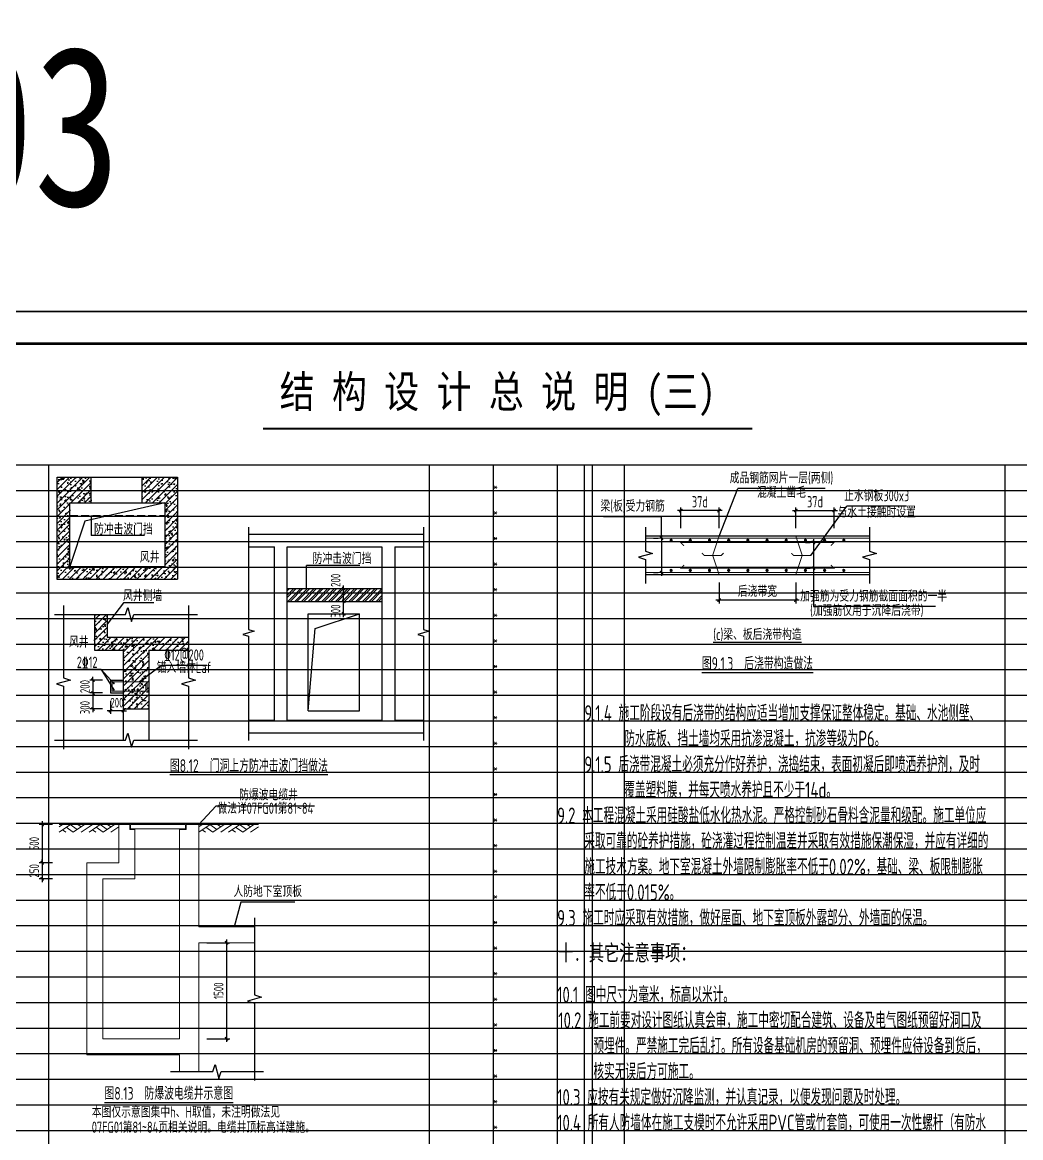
# Model space of a CAD drawing. Extents: x -502255 to 1362592, y -400300 to 332622.
# Drawn here: x 77818 to 109037, y 109730 to 144586 of the extents above; entities that cross this region are included whole.
import ezdxf
from ezdxf.enums import TextEntityAlignment as Align

# ---------------------------------------------------------------- set-up
doc = ezdxf.new("R2010")
doc.units = 0
doc.header["$LTSCALE"] = 1000
doc.header["$MEASUREMENT"] = 0
doc.linetypes.add('DASH', pattern=[0.35, 0.25, -0.1])
doc.layers.add('2-WALL_TEXT', color=7, linetype='Continuous', lineweight=18)
doc.layers.add('REIND', color=1, linetype='Continuous', lineweight=0)
for name, color, linetype in [('DETL', 7, 'Continuous'), ('DETL_HATCH', 253, 'Continuous'), ('DETL_TEXT', 7, 'Continuous'), ('DIM', 3, 'Continuous'), ('ECA_TK', 7, 'Continuous'), ('MENCHUANG', 2, 'Continuous'), ('NUM', 7, 'Continuous'), ('REIN', 1, 'Continuous'), ('REINL', 1, 'Continuous'), ('STEL_BOLT', 1, 'Continuous'), ('TEXT', 53, 'Continuous'), ('THIN', 7, 'Continuous'), ('TITL', 7, 'Continuous'), ('tk', 7, 'Continuous'), ('标注', 7, 'Continuous'), ('附加箍筋标', 7, 'Continuous')]:
    doc.layers.add(name, color=color, linetype=linetype)
doc.styles.add('TSSD_Dimension', font='tssdeng.shx', dxfattribs={"width": 0.7, "bigfont": 'Tssdchn.shx'})
doc.styles.add('TSSD_Label', font='tssdeng2.shx', dxfattribs={"width": 0.7, "bigfont": 'tssdchn.shx'})
doc.styles.add('TSSD_Norm', font='tssdeng.shx', dxfattribs={"bigfont": 'hztxt.shx'})
doc.styles.add('TSSD_Rein', font='tssdeng2.shx', dxfattribs={"width": 0.7, "bigfont": 'hztxt.shx'})
doc.styles.add('黑体', font='simhei.ttf', dxfattribs={"width": 0.65})
doc.dimstyles.new('TSSD_100_100', dxfattribs={"dimtxt": 300, "dimasz": 100, "dimexe": 100, "dimexo": 250, "dimgap": 100, "dimtad": 1, "dimdec": 0, "dimzin": 0, "dimdsep": 46, "dimtxsty": 'TSSD_Dimension', "dimblk": 'ARCHTICK', "dimblk1": 'ARCHTICK', "dimblk2": 'ARCHTICK', "dimcen": 0, "dimdle": 100, "dimclrt": 7, "dimadec": 0, "dimazin": 0, "dimtfac": 1, "dimtdec": 0, "dimtix": 1, "dimtmove": 2, "dimatfit": 3, "dimfxl": 1, "dimtolj": 1, "dimtzin": 0, "dimarcsym": 0})
doc.dimstyles.new('TSSD_25_100', dxfattribs={"dimtxt": 300, "dimasz": 100, "dimexe": 100, "dimexo": 250, "dimgap": 100, "dimtad": 1, "dimdec": 0, "dimlfac": 0.25, "dimzin": 0, "dimdsep": 46, "dimtxsty": 'TSSD_Dimension', "dimblk": 'ARCHTICK', "dimblk1": 'ARCHTICK', "dimblk2": 'ARCHTICK', "dimcen": 0, "dimdle": 100, "dimclrt": 7, "dimadec": 0, "dimazin": 0, "dimtfac": 1, "dimtdec": 0, "dimtix": 1, "dimtmove": 2, "dimatfit": 3, "dimfxl": 1, "dimtolj": 1, "dimtzin": 0, "dimarcsym": 0})
doc.dimstyles.new('TSSD_50_100', dxfattribs={"dimtxt": 300, "dimasz": 100, "dimexe": 100, "dimexo": 250, "dimgap": 100, "dimtad": 1, "dimdec": 0, "dimlfac": 0.5, "dimzin": 0, "dimdsep": 46, "dimtxsty": 'TSSD_Dimension', "dimblk": 'ARCHTICK', "dimblk1": 'ARCHTICK', "dimblk2": 'ARCHTICK', "dimcen": 0, "dimdle": 100, "dimclrt": 7, "dimadec": 0, "dimazin": 0, "dimtfac": 1, "dimtdec": 0, "dimtix": 1, "dimtmove": 2, "dimatfit": 3, "dimfxl": 1, "dimtolj": 1, "dimtzin": 0, "dimarcsym": 0})

# ---------------------------------------------------------------- blocks, each defined once
blk = doc.blocks.new('A1_总说明分栏线')
at = {"layer": 'Defpoints', "color": 8, "lineweight": -3}
for p, q in [((76500, 54600), (1800, 54600)), ((24900, 54600), (24900, 1000)), ((36800, 54600), (36800, 1000)), ((38800, 54600), (38800, 1000)), ((40800, 54600), (40800, 1000)), ((41650, 54600), (41650, 1000)), ((41900, 54600), (41900, 1000)), ((42900, 54600), (42900, 1000)), ((54800, 54600), (54800, 1000)), ((76500, 53800), (1800, 53800)), ((76500, 53000), (1800, 53000)), ((76500, 52200), (1800, 52200)), ((76500, 51400), (1800, 51400)), ((76500, 50600), (1800, 50600)), ((76500, 49800), (1800, 49800)), ((76500, 49000), (1800, 49000)), ((76500, 48200), (1800, 48200)), ((76500, 47400), (1800, 47400)), ((76500, 46600), (1800, 46600)), ((76500, 45800), (1800, 45800)), ((76500, 45000), (1800, 45000)), ((76500, 44200), (1800, 44200)), ((76500, 43400), (1800, 43400)), ((76500, 42600), (1800, 42600)), ((76500, 41800), (1800, 41800)), ((76500, 41000), (1800, 41000)), ((76500, 40200), (1800, 40200)), ((76500, 39400), (1800, 39400)), ((76500, 38600), (1800, 38600)), ((76500, 37800), (1800, 37800)), ((76500, 37000), (1800, 37000)), ((76500, 36200), (1800, 36200)), ((76500, 35400), (1800, 35400)), ((76500, 34600), (1800, 34600)), ((76500, 33800), (1800, 33800))]:
    blk.add_line(p, q, dxfattribs=at)
at = {"color": 8, "lineweight": -3, "style": 'TSSD_Norm', "width": 0.8}
for p in [(38800, 53800), (38800, 53000), (38800, 52200), (38800, 51400), (38800, 50600), (38800, 49800), (38800, 49000), (38800, 48200), (38800, 47400), (38800, 46600), (38800, 45800), (38800, 45000), (38800, 44200), (38800, 43400), (38800, 42600), (38800, 41800), (38800, 41000), (38800, 40200), (38800, 39400), (38800, 38600), (38800, 37800), (38800, 37000), (38800, 36200), (38800, 35400), (38800, 34600), (38800, 33800)]:
    blk.add_text('*', height=273, dxfattribs=at).set_placement(p)
blk = doc.blocks.new('10B_A1')
at = {"layer": 'ECA_TK'}
blk.add_lwpolyline([(0, 0), (841, 0), (841, 594), (0, 594)], close=True, dxfattribs=at)
at = {"layer": 'ECA_TK', "const_width": 0.8}
blk.add_lwpolyline([(831, 10), (831, 584), (18, 584), (18, 10)], close=True, dxfattribs=at)
blk = doc.blocks.new('_ArchTick')
at = {"color": 0, "linetype": 'ByBlock', "const_width": 0.4}
blk.add_lwpolyline([(-0.5, -0.5), (0.5, 0.5)], dxfattribs=at)
blk = doc.blocks.new('*D1890')
at = {"layer": 'Defpoints', "color": 0, "transparency": 16777216}
for p in [(99605, 127328), (102005, 127328), (99605, 126528)]:
    blk.add_point(p, dxfattribs=at)
at = {"layer": 'DIM', "color": 0, "lineweight": -2, "transparency": 16777216}
for p, q in [((99605, 127078), (99605, 126428)), ((102005, 127078), (102005, 126428)), ((102105, 126528), (99505, 126528))]:
    blk.add_line(p, q, dxfattribs=at)
at = {"layer": 'DIM', "color": 0, "lineweight": -2, "transparency": 16777216, "xscale": 100, "yscale": 100, "zscale": 100, "rotation": 180}
blk.add_blockref('_ArchTick', (99605, 126528), dxfattribs=at)
at = {"layer": 'DIM', "color": 0, "lineweight": -2, "transparency": 16777216, "xscale": 100, "yscale": 100, "zscale": 100}
blk.add_blockref('_ArchTick', (102005, 126528), dxfattribs=at)
at = {"layer": 'DIM', "color": 7, "transparency": 16777216, "insert": (100805, 126803), "char_height": 350, "attachment_point": 5, "style": 'TSSD_Dimension'}
blk.add_mtext('\\A1;后浇带宽', dxfattribs=at)
blk = doc.blocks.new('*D1891')
at = {"layer": 'Defpoints', "color": 0, "transparency": 16777216}
for p in [(102555, 128333), (102555, 127523), (102555, 127523)]:
    blk.add_point(p, dxfattribs=at)
at = {"layer": 'DIM', "color": 0, "lineweight": -2, "transparency": 16777216}
for p, q in [((102305, 128333), (102455, 128333)), ((102555, 128433), (102555, 127423)), ((102305, 127523), (102455, 127523))]:
    blk.add_line(p, q, dxfattribs=at)
at = {"layer": 'DIM', "color": 0, "lineweight": -2, "transparency": 16777216, "xscale": 100, "yscale": 100, "zscale": 100}
for p, rotation in [((102555, 128333), 90), ((102555, 127523), 270)]:
    blk.add_blockref('_ArchTick', p, dxfattribs=dict(at, rotation=rotation))
blk = doc.blocks.new('*D1892')
at = {"layer": 'Defpoints', "color": 0, "transparency": 16777216}
for p in [(98405, 129328), (98405, 128528), (99605, 128528)]:
    blk.add_point(p, dxfattribs=at)
at = {"layer": 'DIM', "color": 0, "lineweight": -2, "transparency": 16777216}
for p, q in [((99705, 129328), (98305, 129328)), ((98405, 128778), (98405, 129428)), ((99605, 128778), (99605, 129428))]:
    blk.add_line(p, q, dxfattribs=at)
at = {"layer": 'DIM', "color": 0, "lineweight": -2, "transparency": 16777216, "xscale": 100, "yscale": 100, "zscale": 100, "rotation": 180}
blk.add_blockref('_ArchTick', (98405, 129328), dxfattribs=at)
at = {"layer": 'DIM', "color": 0, "lineweight": -2, "transparency": 16777216, "xscale": 100, "yscale": 100, "zscale": 100}
blk.add_blockref('_ArchTick', (99605, 129328), dxfattribs=at)
at = {"layer": 'DIM', "color": 7, "transparency": 16777216, "insert": (99005, 129603), "char_height": 350, "attachment_point": 5, "style": 'TSSD_Dimension'}
blk.add_mtext('\\A1;37d', dxfattribs=at)
blk = doc.blocks.new('*D1893')
at = {"layer": 'Defpoints', "color": 0, "transparency": 16777216}
for p in [(103205, 129328), (102005, 128528), (103205, 128528)]:
    blk.add_point(p, dxfattribs=at)
at = {"layer": 'DIM', "color": 0, "lineweight": -2, "transparency": 16777216}
for p, q in [((101905, 129328), (103305, 129328)), ((102005, 128778), (102005, 129428)), ((103205, 128778), (103205, 129428))]:
    blk.add_line(p, q, dxfattribs=at)
at = {"layer": 'DIM', "color": 0, "lineweight": -2, "transparency": 16777216, "xscale": 100, "yscale": 100, "zscale": 100, "rotation": 180}
blk.add_blockref('_ArchTick', (102005, 129328), dxfattribs=at)
at = {"layer": 'DIM', "color": 0, "lineweight": -2, "transparency": 16777216, "xscale": 100, "yscale": 100, "zscale": 100}
blk.add_blockref('_ArchTick', (103205, 129328), dxfattribs=at)
at = {"layer": 'DIM', "color": 7, "transparency": 16777216, "insert": (102605, 129603), "char_height": 350, "attachment_point": 5, "style": 'TSSD_Dimension'}
blk.add_mtext('\\A1;37d', dxfattribs=at)
blk = doc.blocks.new('*D1895')
at = {"layer": 'Defpoints', "color": 0, "transparency": 16777216}
for p in [(97805, 128463), (97805, 127393), (97805, 127393)]:
    blk.add_point(p, dxfattribs=at)
at = {"layer": 'DIM', "color": 0, "lineweight": -2, "transparency": 16777216}
for p, q in [((97555, 128463), (97705, 128463)), ((97805, 128563), (97805, 127293)), ((97555, 127393), (97705, 127393))]:
    blk.add_line(p, q, dxfattribs=at)
at = {"layer": 'DIM', "color": 0, "lineweight": -2, "transparency": 16777216, "xscale": 100, "yscale": 100, "zscale": 100}
for p, rotation in [((97805, 128463), 90), ((97805, 127393), 270)]:
    blk.add_blockref('_ArchTick', p, dxfattribs=dict(at, rotation=rotation))
blk = doc.blocks.new('*D1902')
at = {"layer": 'Defpoints', "color": 0, "transparency": 16777216}
for p in [(87299, 126490), (87866, 126490), (87299, 126100)]:
    blk.add_point(p, dxfattribs=at)
at = {"layer": 'DIM', "color": 0, "lineweight": -2, "transparency": 16777216}
for p, q in [((87866, 126000), (87866, 126590)), ((87549, 126490), (87966, 126490)), ((87549, 126100), (87966, 126100))]:
    blk.add_line(p, q, dxfattribs=at)
at = {"layer": 'DIM', "color": 0, "lineweight": -2, "transparency": 16777216, "xscale": 100, "yscale": 100, "zscale": 100}
for p, rotation in [((87866, 126490), 90), ((87866, 126100), 270)]:
    blk.add_blockref('_ArchTick', p, dxfattribs=dict(at, rotation=rotation))
at = {"layer": 'DIM', "color": 7, "transparency": 16777216, "insert": (87616, 126185), "char_height": 300, "attachment_point": 5, "rotation": 90, "style": 'TSSD_Dimension'}
blk.add_mtext('\\A1;300', dxfattribs=at)
blk = doc.blocks.new('*D1903')
at = {"layer": 'Defpoints', "color": 0, "transparency": 16777216}
for p in [(87299, 126890), (87866, 126890), (87299, 126490)]:
    blk.add_point(p, dxfattribs=at)
at = {"layer": 'DIM', "color": 0, "lineweight": -2, "transparency": 16777216}
for p, q in [((87549, 126890), (87966, 126890)), ((87866, 126390), (87866, 126990)), ((87549, 126490), (87966, 126490))]:
    blk.add_line(p, q, dxfattribs=at)
at = {"layer": 'DIM', "color": 0, "lineweight": -2, "transparency": 16777216, "xscale": 100, "yscale": 100, "zscale": 100}
for p, rotation in [((87866, 126890), 90), ((87866, 126490), 270)]:
    blk.add_blockref('_ArchTick', p, dxfattribs=dict(at, rotation=rotation))
at = {"layer": 'DIM', "color": 7, "transparency": 16777216, "insert": (87616, 127148), "char_height": 300, "attachment_point": 5, "rotation": 90, "style": 'TSSD_Dimension'}
blk.add_mtext('\\A1;200', dxfattribs=at)
blk = doc.blocks.new('*D1904')
at = {"layer": 'Defpoints', "color": 0, "transparency": 16777216}
for p in [(80576, 123628), (80976, 123628), (80576, 123073)]:
    blk.add_point(p, dxfattribs=at)
at = {"layer": 'DIM', "color": 0, "lineweight": -2, "transparency": 16777216}
for p, q in [((80576, 123073), (80476, 123073)), ((80576, 123378), (80576, 122973)), ((80976, 123073), (80576, 123073)), ((80976, 123378), (80976, 122973)), ((80976, 123073), (81076, 123073))]:
    blk.add_line(p, q, dxfattribs=at)
at = {"layer": 'DIM', "color": 0, "lineweight": -2, "transparency": 16777216, "xscale": 100, "yscale": 100, "zscale": 100}
blk.add_blockref('_ArchTick', (80576, 123073), dxfattribs=at)
at = {"layer": 'DIM', "color": 0, "lineweight": -2, "transparency": 16777216, "xscale": 100, "yscale": 100, "zscale": 100, "rotation": 180}
blk.add_blockref('_ArchTick', (80976, 123073), dxfattribs=at)
at = {"layer": 'DIM', "color": 7, "transparency": 16777216, "insert": (80776, 123323), "char_height": 300, "attachment_point": 5, "style": 'TSSD_Dimension'}
blk.add_mtext('\\A1;200', dxfattribs=at)
blk = doc.blocks.new('*D1905')
at = {"layer": 'Defpoints', "color": 0, "transparency": 16777216}
for p in [(80576, 124028), (80027, 123628), (80576, 123628)]:
    blk.add_point(p, dxfattribs=at)
at = {"layer": 'DIM', "color": 0, "lineweight": -2, "transparency": 16777216}
for p, q in [((80027, 124028), (80027, 124128)), ((80326, 124028), (79927, 124028)), ((80027, 124028), (80027, 123628)), ((80326, 123628), (79927, 123628)), ((80027, 123628), (80027, 123528))]:
    blk.add_line(p, q, dxfattribs=at)
at = {"layer": 'DIM', "color": 0, "lineweight": -2, "transparency": 16777216, "xscale": 100, "yscale": 100, "zscale": 100}
for p, rotation in [((80027, 124028), 270), ((80027, 123628), 90)]:
    blk.add_blockref('_ArchTick', p, dxfattribs=dict(at, rotation=rotation))
at = {"layer": 'DIM', "color": 7, "transparency": 16777216, "insert": (79777, 123828), "char_height": 300, "attachment_point": 5, "rotation": 90, "style": 'TSSD_Dimension'}
blk.add_mtext('\\A1;200', dxfattribs=at)
blk = doc.blocks.new('*D1906')
at = {"layer": 'Defpoints', "color": 0, "transparency": 16777216}
for p in [(80576, 123628), (80027, 123128), (80576, 123128)]:
    blk.add_point(p, dxfattribs=at)
at = {"layer": 'DIM', "color": 0, "lineweight": -2, "transparency": 16777216}
for p, q in [((80326, 123628), (79927, 123628)), ((80027, 123728), (80027, 123028)), ((80326, 123128), (79927, 123128))]:
    blk.add_line(p, q, dxfattribs=at)
at = {"layer": 'DIM', "color": 0, "lineweight": -2, "transparency": 16777216, "xscale": 100, "yscale": 100, "zscale": 100}
for p, rotation in [((80027, 123628), 90), ((80027, 123128), 270)]:
    blk.add_blockref('_ArchTick', p, dxfattribs=dict(at, rotation=rotation))
at = {"layer": 'DIM', "color": 7, "transparency": 16777216, "insert": (79777, 123170), "char_height": 300, "attachment_point": 5, "rotation": 90, "style": 'TSSD_Dimension'}
blk.add_mtext('\\A1;300', dxfattribs=at)
blk = doc.blocks.new('*D1907')
at = {"layer": 'Defpoints', "color": 0, "transparency": 16777216}
for p in [(79010, 119519), (78440, 118319), (79010, 118319)]:
    blk.add_point(p, dxfattribs=at)
at = {"layer": 'DIM', "color": 0, "lineweight": -2, "transparency": 16777216}
for p, q in [((78440, 119619), (78440, 118219)), ((78760, 119519), (78340, 119519)), ((78760, 118319), (78340, 118319))]:
    blk.add_line(p, q, dxfattribs=at)
at = {"layer": 'DIM', "color": 0, "lineweight": -2, "transparency": 16777216, "xscale": 100, "yscale": 100, "zscale": 100}
for p, rotation in [((78440, 119519), 90), ((78440, 118319), 270)]:
    blk.add_blockref('_ArchTick', p, dxfattribs=dict(at, rotation=rotation))
at = {"layer": 'DIM', "color": 7, "transparency": 16777216, "insert": (78190, 118919), "char_height": 300, "attachment_point": 5, "rotation": 90, "style": 'TSSD_Dimension'}
blk.add_mtext('\\A1;500', dxfattribs=at)
blk = doc.blocks.new('*D1908')
at = {"layer": 'Defpoints', "color": 0, "transparency": 16777216}
for p in [(79010, 118319), (78440, 117819), (79010, 117819)]:
    blk.add_point(p, dxfattribs=at)
at = {"layer": 'DIM', "color": 0, "lineweight": -2, "transparency": 16777216}
for p, q in [((78760, 118319), (78340, 118319)), ((78440, 118319), (78440, 118419)), ((78440, 118319), (78440, 117819)), ((78760, 117819), (78340, 117819)), ((78440, 117819), (78440, 117719))]:
    blk.add_line(p, q, dxfattribs=at)
at = {"layer": 'DIM', "color": 0, "lineweight": -2, "transparency": 16777216, "xscale": 100, "yscale": 100, "zscale": 100}
for p, rotation in [((78440, 118319), 270), ((78440, 117819), 90)]:
    blk.add_blockref('_ArchTick', p, dxfattribs=dict(at, rotation=rotation))
at = {"layer": 'DIM', "color": 7, "transparency": 16777216, "insert": (78190, 118069), "char_height": 300, "attachment_point": 5, "rotation": 90, "style": 'TSSD_Dimension'}
blk.add_mtext('\\A1;250', dxfattribs=at)
blk = doc.blocks.new('*D1909')
at = {"layer": 'Defpoints', "color": 0, "transparency": 16777216}
for p in [(83337, 115822), (83337, 112822), (84206, 112822)]:
    blk.add_point(p, dxfattribs=at)
at = {"layer": 'DIM', "color": 0, "lineweight": -2, "transparency": 16777216}
for p, q in [((83587, 115822), (84306, 115822)), ((84206, 115922), (84206, 112722)), ((83587, 112822), (84306, 112822))]:
    blk.add_line(p, q, dxfattribs=at)
at = {"layer": 'DIM', "color": 0, "lineweight": -2, "transparency": 16777216, "xscale": 100, "yscale": 100, "zscale": 100}
for p, rotation in [((84206, 115822), 90), ((84206, 112822), 270)]:
    blk.add_blockref('_ArchTick', p, dxfattribs=dict(at, rotation=rotation))
at = {"layer": 'DIM', "color": 7, "transparency": 16777216, "insert": (83956, 114322), "char_height": 300, "attachment_point": 5, "rotation": 90, "style": 'TSSD_Dimension'}
blk.add_mtext('\\A1;1500', dxfattribs=at)
blk = doc.blocks.new('$LinePat$素土夯实')
at = {"color": 0}
for p, q in [((0, -210), (210, 0)), ((120, -300), (420, 0)), ((420, 0), (608, -188)), ((495, -300), (795, 0)), ((615, 0), (705, -90)), ((210, -210), (300, -300)), ((315, -105), (502, -293)), ((705, -300), (795, -210))]:
    blk.add_line(p, q, dxfattribs=at)

msp = doc.modelspace()

# ---------------------------------------------------------------- hatches: boundary and pattern name
at = {"layer": 'DETL_HATCH'}
h = msp.add_hatch(dxfattribs=at)
h.set_pattern_fill('钢筋混凝土', color=256, scale=60, style=0)
h.set_pattern_definition([(45, (-150559.28, 196019.92), (-106.06602, 106.06602), []), (50, (-150559.28, 196019.92), (430.3561, -37.6513), [45, -495]), (355, (-150559.3, 196019.9), (-83.2508, 451.3153), [36, -396]), (100.4514, (-150523.4, 196016.8), (347.1056, 413.6637), [38.2441, -420.6853]), (46.1842, (-150559.3, 196139.9), (640.3446, -99.3114), [67.5, -742.5]), (96.6356, (-150505.9, 196131.65), (560.7976, 584.4707), [57.3662, -631.0278]), (351.1842, (-150559.3, 196139.9), (560.7972, 584.4712), [54, -594]), (21, (-150499.28, 196109.92), (358.14423, -241.57133), [45, -495]), (326, (-150499.3, 196109.9), (145.9892, 435.09), [36, -396]), (71.4514, (-150469.44, 196089.8), (504.1336, 193.5183), [38.2441, -420.6853]), (37.5, (-150559.28, 196019.92), (7.29591, 199.73631), [0, -391.2, 0, -402, 0, -397.5]), (7.5, (-150559.28, 196019.92), (157.84172, 236.64703), [0, -229.2, 0, -382.2, 0, -151.5]), (327.5, (-150693.08, 196019.92), (320.29346, -13.53292), [0, -150, 0, -468, 0, -621]), (317.5, (-150753.08, 196019.92), (349.9117, 60.063), [0, -195, 0, -310.8, 0, -441])])
h.paths.add_polyline_path([(79969.1, 130369.7), (78908.4, 130369.7), (78908.4, 127179.2), (82673, 127179.2), (82673, 130369.7), (81569.1, 130369.7), (81569.1, 129569.7), (82273, 129569.7), (82273, 127579.2), (79308.4, 127579.2), (79308.4, 129569.7), (79969.1, 129569.7)])
h = msp.add_hatch(dxfattribs=at)
h.set_pattern_fill('金属', color=256, scale=60, style=0)
h.set_pattern_definition([(45, (-109705.82, 215554.75), (-106.06602, 106.06602), []), (45, (-109635.11, 215554.75), (-106.06602, 106.06602), [])])
h.paths.add_polyline_path([(89065, 126489.6), (89065, 126889.6), (86100.3, 126889.6), (86100.3, 126489.6)])
h = msp.add_hatch(dxfattribs=at)
h.set_pattern_fill('钢筋混凝土', color=256, scale=60, style=0)
h.set_pattern_definition([(45, (-150310, 185724.5), (-106.06602, 106.06602), []), (50, (-150310, 185724.5), (430.3561, -37.6513), [45, -495]), (355, (-150310, 185724.5), (-83.2508, 451.3153), [36, -396]), (100.4514, (-150274.14, 185721.37), (347.1056, 413.6637), [38.2441, -420.6853]), (46.1842, (-150310, 185844.5), (640.3446, -99.3114), [67.5, -742.5]), (96.6356, (-150256.64, 185836.23), (560.7976, 584.4707), [57.3662, -631.0278]), (351.1842, (-150310, 185844.5), (560.7972, 584.4712), [54, -594]), (21, (-150250, 185814.5), (358.14423, -241.57133), [45, -495]), (326, (-150250, 185814.5), (145.9892, 435.09), [36, -396]), (71.4514, (-150220.16, 185794.38), (504.1336, 193.5183), [38.2441, -420.6853]), (37.5, (-150310, 185724.5), (7.29591, 199.73631), [0, -391.2, 0, -402, 0, -397.5]), (7.5, (-150310, 185724.5), (157.84172, 236.64703), [0, -229.2, 0, -382.2, 0, -151.5]), (327.5, (-150443.8, 185724.5), (320.29346, -13.53292), [0, -150, 0, -468, 0, -621]), (317.5, (-150503.8, 185724.5), (349.9117, 60.063), [0, -195, 0, -310.8, 0, -441])])
h.paths.add_polyline_path([(80476.2, 126079.6), (80076.2, 126079.6), (80076.2, 124969.8), (80976.2, 124969.8), (80976.2, 123127.8), (81776.2, 123127.8), (81776.2, 124969.8), (83017.1, 124969.8), (83017.1, 125369.8), (80476.2, 125369.8)])

# ---------------------------------------------------------------- linework, layer by layer
at = {"layer": '2-WALL_TEXT'}
for p, q in [((80837, 119518.5), (78972.4, 119518.5)), ((80837, 119518.5), (80837, 118322.3)), ((81177, 119518.5), (80837, 119518.5)), ((81177, 119518.5), (81177, 119358.5)), ((81337, 119358.5), (81177, 119358.5)), ((81197, 119518.5), (81197, 119378.5)), ((82917, 119518.5), (81197, 119518.5)), ((82917, 119378.5), (81197, 119378.5)), ((81337, 119358.5), (81337, 117822.3)), ((82737, 119362.3), (82737, 112822.3)), ((82937, 119358.5), (82737, 119358.5)), ((82917, 119518.5), (82917, 119378.5)), ((82937, 119518.5), (82937, 119358.5)), ((83337, 119518.5), (82937, 119518.5)), ((83337, 119522.3), (83337, 116322.3)), ((85201.6, 119518.5), (83337, 119518.5)), ((80837, 118318.5), (79837, 118318.5)), ((79837, 118318.5), (79837, 112322.3)), ((80337, 117818.5), (80337, 112822.3)), ((81337, 117818.5), (80337, 117818.5)), ((85075.5, 116322.3), (83337, 116322.3)), ((83337, 115822.3), (83337, 111798.3)), ((85075.5, 115822.3), (83337, 115822.3)), ((82737, 112822.3), (80337, 112822.3)), ((82737, 112322.3), (79837, 112322.3)), ((82737, 112322.3), (82737, 111798.3))]:
    msp.add_line(p, q, dxfattribs=at)
at = {"layer": 'DETL'}
for p, q in [((104305.1, 128527.9), (97305.1, 128527.9)), ((97305.1, 127327.9), (104305.1, 127327.9))]:
    msp.add_line(p, q, dxfattribs=at)
at = {"layer": 'DETL_TEXT'}
for p, q in [((99605.1, 128527.9), (100186.4, 130018.5)), ((102924.2, 130018.5), (100186.4, 130018.5)), ((102475.1, 127927.9), (103603.5, 129463.6)), ((105463.2, 129463.6), (103603.5, 129463.6)), ((79969, 129169.7), (79969, 128544.6)), ((95995.6, 129139.7), (97805.1, 129139.7)), ((97805.1, 128462.9), (97805.1, 129139.7)), ((81633.7, 128544.6), (79969, 128544.6)), ((88368.1, 127615.2), (86704.2, 127615.2)), ((86704.2, 126889.6), (86704.2, 127615.2)), ((102555.1, 127522.9), (102555.1, 126326.8)), ((80982.3, 126446.2), (80476.2, 125775.6)), ((81927.6, 126446.2), (80982.3, 126446.2)), ((106370, 126326.8), (102555.1, 126326.8)), ((86973.8, 125637), (88361, 126100.1)), ((86761, 123069.7), (86973.8, 125637)), ((82166.9, 124483.6), (81481.5, 123972.8)), ((83583.8, 124483.6), (82166.9, 124483.6)), ((80285.9, 124361.2), (79550.9, 124361.2)), ((80285.9, 124361.2), (80680.7, 123727.8)), ((80285.9, 124361.2), (80680.7, 123927.8))]:
    msp.add_line(p, q, dxfattribs=at)
at = {"layer": 'MENCHUANG'}
for p, q in [((78908.4, 127179.2), (78908.4, 130369.7)), ((78908.4, 130369.7), (82673, 130369.7)), ((79969.1, 129569.7), (79969.1, 130369.7)), ((81569.1, 129569.7), (81569.1, 130369.7)), ((82673, 130369.7), (82673, 127179.2)), ((79308.4, 127579.2), (79308.4, 129569.7)), ((79308.4, 129569.7), (82273, 129569.7)), ((82273, 129569.7), (82273, 127579.2)), ((84892.3, 128589.6), (90363, 128589.6)), ((84892.3, 128189.6), (85700.3, 128189.6)), ((85700.3, 122769.7), (85700.3, 128189.6)), ((86100.3, 128189.6), (89065, 128189.6)), ((86100.3, 122769.7), (86100.3, 128189.6)), ((89065, 128189.6), (89065, 122769.7)), ((89465, 128189.6), (90363, 128189.6)), ((89465, 128189.6), (89465, 122769.7)), ((79308.4, 127579.2), (82273, 127579.2)), ((78908.4, 127179.2), (82673, 127179.2)), ((86100.3, 126889.6), (89065, 126889.6)), ((86100.3, 126489.6), (89065, 126489.6)), ((80076.2, 126079.6), (80076.2, 124969.8)), ((80476.2, 126079.6), (80476.2, 125369.8)), ((86761, 126100.1), (88361, 126100.1)), ((86761, 123069.7), (86761, 126100.1)), ((88361, 123069.7), (88361, 126100.1)), ((80476.2, 125369.8), (83017.1, 125369.8)), ((80076.2, 124969.8), (80976.2, 124969.8)), ((80976.2, 124969.8), (80976.2, 122150.1)), ((81776.2, 124969.8), (81776.2, 122150.1)), ((81776.2, 124969.8), (83017.1, 124969.8)), ((80576.2, 124027.8), (80576.2, 123627.8)), ((80576.2, 124027.8), (80976.2, 124027.8)), ((80576.2, 123627.8), (80976.2, 123627.8)), ((80976.2, 123127.8), (81776.2, 123127.8)), ((86761, 123069.7), (88361, 123069.7)), ((85700.3, 122769.7), (84892.3, 122769.7)), ((89065, 122769.7), (86100.3, 122769.7)), ((90363, 122769.7), (89465, 122769.7)), ((90363, 122369.7), (84892.3, 122369.7))]:
    msp.add_line(p, q, dxfattribs=at)
at = {"layer": 'MENCHUANG', "linetype": 'DASH'}
msp.add_line((79308.4, 129169.7), (82273, 129169.7), dxfattribs=at)
at = {"layer": 'MENCHUANG'}
msp.add_lwpolyline([(82273, 129569.7), (79775.9, 128992.8), (79308.4, 127579.2)], dxfattribs=at)
at = {"layer": 'NUM', "const_width": 62.5}
msp.add_lwpolyline([(85343.2, 131888), (100640.4, 131888)], dxfattribs=at)
at = {"layer": 'REIN', "const_width": 30}
for points in [[(104305.1, 128462.9), (97305.1, 128462.9)], [(103099, 128226.8), (103205.1, 128332.9), (98405.1, 128332.9), (98511.2, 128226.8)], [(99605.1, 128527.9), (99405.1, 127927.9)], [(102005.1, 128527.9), (102205.1, 127927.9)], [(99064.4, 127998.6), (99135.1, 127927.9), (99675.1, 127927.9), (99745.8, 127998.6)], [(99405.1, 127927.9), (99605.1, 127327.9)], [(101864.4, 127998.6), (101935.1, 127927.9), (102475.1, 127927.9), (102545.8, 127998.6)], [(102205.1, 127927.9), (102005.1, 127327.9)], [(103099, 127628.9), (103205.1, 127522.9), (98405.1, 127522.9), (98511.2, 127628.9)], [(97305.1, 127392.9), (104305.1, 127392.9)]]:
    msp.add_lwpolyline(points, dxfattribs=at)
at = {"layer": 'REIN', "const_width": 50}
for points in [[(98130.1, 128397.9, 1), (98080.1, 128397.9, 1)], [(98730.1, 128397.9, 1), (98680.1, 128397.9, 1)], [(99330.1, 128397.9, 1), (99280.1, 128397.9, 1)], [(99930.1, 128397.9, 1), (99880.1, 128397.9, 1)], [(100530.1, 128397.9, 1), (100480.1, 128397.9, 1)], [(101130.1, 128397.9, 1), (101080.1, 128397.9, 1)], [(101730.1, 128397.9, 1), (101680.1, 128397.9, 1)], [(102330.1, 128397.9, 1), (102280.1, 128397.9, 1)], [(102930.1, 128397.9, 1), (102880.1, 128397.9, 1)], [(103530.1, 128397.9, 1), (103480.1, 128397.9, 1)], [(98130.1, 127457.9, -1), (98080.1, 127457.9, -1)], [(98730.1, 127457.9, -1), (98680.1, 127457.9, -1)], [(99330.1, 127457.9, -1), (99280.1, 127457.9, -1)], [(99930.1, 127457.9, -1), (99880.1, 127457.9, -1)], [(100530.1, 127457.9, 1), (100480.1, 127457.9, 1)], [(101130.1, 127457.9, 1), (101080.1, 127457.9, 1)], [(101730.1, 127457.9, -1), (101680.1, 127457.9, -1)], [(102330.1, 127457.9, -1), (102280.1, 127457.9, -1)], [(102930.1, 127457.9, -1), (102880.1, 127457.9, -1)], [(103530.1, 127457.9, -1), (103480.1, 127457.9, -1)]]:
    msp.add_lwpolyline(points, format="xyb", close=True, dxfattribs=at)
at = {"layer": 'REIND', "const_width": 30}
for points in [[(80695.7, 123927.8, 1), (80665.7, 123927.8, 1)], [(80695.7, 123727.8, -1), (80665.7, 123727.8, -1)]]:
    msp.add_lwpolyline(points, format="xyb", close=True, dxfattribs=at)
at = {"layer": 'REINL', "const_width": 30}
for points in [[(81721.2, 123729.3), (81721.2, 123972.8), (80631.2, 123972.8), (80631.2, 123827.8)], [(81679.6, 123926.3), (81679.6, 123682.8), (80631.2, 123682.8), (80631.2, 123827.8)]]:
    msp.add_lwpolyline(points, dxfattribs=at)
at = {"layer": 'STEL_BOLT'}
msp.add_lwpolyline([(53741.8, 135546.5), (137841.8, 135546.5), (137841.8, 76146.5), (53741.8, 76146.5)], close=True, dxfattribs=at)
at = {"layer": 'TEXT', "color": 7}
for p, q in [((83872.9, 120088.5), (83337, 119518.5)), ((86957.9, 120088.5), (83872.9, 120088.5)), ((84646.8, 117094.5), (84441.4, 116322.3)), ((86338.7, 117094.5), (84646.8, 117094.5))]:
    msp.add_line(p, q, dxfattribs=at)
at = {"layer": 'THIN'}
for points in [[(97305.1, 128807.9), (97305.1, 128057.9), (97525.1, 127987.9), (97085.1, 127867.9), (97305.1, 127797.9), (97305.1, 127047.9)], [(104305.1, 128807.9), (104305.1, 128057.9), (104525.1, 127987.9), (104085.1, 127867.9), (104305.1, 127797.9), (104305.1, 127047.9)], [(78829.1, 126079.6), (81042.5, 126079.6), (81112.5, 126299.6), (81232.5, 125859.6), (81302.5, 126079.6), (83297.1, 126079.6)], [(79109.1, 126359.6), (79109.1, 124102.2), (79329.1, 124032.2), (78889.1, 123912.2), (79109.1, 123842.2), (79109.1, 121870.1)], [(83017.1, 126359.6), (83017.1, 124102.2), (83237.1, 124032.2), (82797.1, 123912.2), (83017.1, 123842.2), (83017.1, 121870.1)], [(78829.1, 122150.1), (81042.5, 122150.1), (81112.5, 122370.1), (81232.5, 121930.1), (81302.5, 122150.1), (83297.1, 122150.1)], [(85075.5, 116602.3), (85075.5, 114190.3), (85295.5, 114120.3), (84855.5, 114000.3), (85075.5, 113930.3), (85075.5, 111518.3)], [(82457, 111798.3), (83776.3, 111798.3), (83846.3, 112018.3), (83966.3, 111578.3), (84036.3, 111798.3), (85355.5, 111798.3)]]:
    msp.add_lwpolyline(points, dxfattribs=at)
at = {"layer": '附加箍筋标'}
for points in [[(84892.3, 128813.6), (84892.3, 125611.5), (85068.3, 125555.5), (84716.3, 125459.5), (84892.3, 125403.5), (84892.3, 122145.7)], [(90363, 128813.6), (90363, 125611.5), (90539, 125555.5), (90187, 125459.5), (90363, 125403.5), (90363, 122145.7)]]:
    msp.add_lwpolyline(points, dxfattribs=at)

# ---------------------------------------------------------------- block references
at = {"layer": '2-WALL_TEXT', "xscale": 1.172704781294291, "yscale": 0.8, "zscale": 0.8, "rotation": 180}
for p in [(79904.7, 119278.5), (80837, 119278.5), (84269.3, 119278.5), (85201.6, 119278.5)]:
    msp.add_blockref('$LinePat$素土夯实', p, dxfattribs=at)
at = {"layer": 'Defpoints'}
msp.add_blockref('A1_总说明分栏线', (53741.8, 76146.5), dxfattribs=at)
at = {"layer": 'tk', "xscale": 100, "yscale": 100, "zscale": 100}
msp.add_blockref('10B_A1', (53741.8, 76146.5), dxfattribs=at)

# ---------------------------------------------------------------- texts
at = {"layer": 'DETL_TEXT', "style": 'TSSD_Label', "width": 0.7}
for s, p in [('成品钢筋网片一层(两侧)', (101555.3, 130068.5)), ('混凝土凿毛', (101555.3, 129618.5)), ('梁(板)受力钢筋', (96901.7, 129189.7)), ('止水钢板300x3', (104533.4, 129513.6)), ('与水土接触时设置', (104533.4, 129002.3)), ('加强筋为受力钢筋截面面积的一半', (104437.1, 126376.8)), ('(加强筋仅用于沉降后浇带)', (104223.1, 125926.8)), ('%%U(c)梁、板后浇带构造', (100805.1, 125177.9)), ('\x8412@200', (82875.4, 124534.2)), ('锚入墙体Laf', (82875.4, 124147.5))]:
    msp.add_text(s, height=350, dxfattribs=at).set_placement(p, align=Align.BOTTOM_CENTER)
for s, p in [('防冲击波门挡', (80060.5, 128574.5)), ('风井', (81493.4, 127699.5)), ('防冲击波门挡', (86896.3, 127658.4)), ('风井侧墙', (80966.9, 126496.8)), ('风井', (79278.1, 125047.5)), ('2\x8412', (79522.6, 124411.8))]:
    msp.add_text(s, height=350, dxfattribs=at).set_placement(p)
at = {"layer": 'TEXT', "color": 4, "style": 'TSSD_Label', "width": 0.7}
msp.add_text('%%U图9.1.3  后浇带构造做法', height=400, dxfattribs=at).set_placement((100805.1, 124228.6), align=Align.BOTTOM_CENTER)
at = {"layer": 'TEXT', "width": 0.7}
for s, style, p in [('9.1.4 施工阶段设有后浇带的结构应适当增加支撑保证整体稳定。基础、水池侧壁、', 'TSSD_Label', (95391.8, 122746.5)), ('防水底板、挡土墙均采用抗渗混凝土，抗渗等级为P6。', 'TSSD_Label', (96641.8, 121946.5)), ('9.1.5 后浇带混凝土必须充分作好养护，浇捣结束，表面初凝后即喷洒养护剂，及时', 'TSSD_Label', (95391.8, 121146.5)), ('覆盖塑料膜，并每天喷水养护且不少于14d。', 'TSSD_Label', (96641.8, 120346.5)), ('9.2 本工程混凝土采用硅酸盐低水化热水泥。严格控制砂石骨料含泥量和级配。施工单位应', 'TSSD_Label', (94541.8, 119546.5)), ('采取可靠的砼养护措施，砼浇灌过程控制温差并采取有效措施保潮保湿，并应有详细的', 'TSSD_Label', (95391.8, 118746.5)), ('施工技术方案。地下室混凝土外墙限制膨胀率不低于0.02%%%，基础、梁、板限制膨胀', 'TSSD_Label', (95391.8, 117946.5)), ('率不低于0.015%%%。', 'TSSD_Label', (95391.8, 117146.5)), ('9.3 施工时应采取有效措施，做好屋面、地下室顶板外露部分、外墙面的保温。', 'TSSD_Label', (94541.8, 116346.5)), ('十. 其它注意事项：', '黑体', (94576.4, 115261.3)), ('10.1 图中尺寸为毫米，标高以米计。', 'TSSD_Label', (94541.8, 113946.5)), ('10.2 施工前要对设计图纸认真会审，施工中密切配合建筑、设备及电气图纸预留好洞口及 ', 'TSSD_Label', (94576.4, 113146.1)), ('预埋件。严禁施工完后乱打。所有设备基础机房的预留洞、预埋件应待设备到货后，', 'TSSD_Label', (95676.4, 112346.1)), ('核实无误后方可施工。', 'TSSD_Label', (95676.4, 111546.1)), ('10.3 应按有关规定做好沉降监测，并认真记录，以便发现问题及时处理。', 'TSSD_Label', (94541.8, 110746.5)), ('10.4 所有人防墙体在施工支模时不允许采用PVC管或竹套筒，可使用一次性螺杆（有防水', 'TSSD_Label', (94541.8, 109946.5))]:
    msp.add_text(s, height=500, dxfattribs=dict(at, style=style)).set_placement(p)
at = {"layer": 'TEXT', "style": 'TSSD_Label', "width": 0.7}
msp.add_text('%%U图8.12  门洞上方防冲击波门挡做法', height=400, dxfattribs=at).set_placement((84900.8, 121036.3), align=Align.BOTTOM_CENTER)
at = {"layer": 'TEXT', "color": 7, "style": 'TSSD_Rein', "width": 0.7}
for s, p in [('防爆波电缆井', (85515.8, 120165.3)), ('做法详07FG01第81~84', (85415.4, 119743.9)), ('人防地下室顶板', (85492.7, 117147.4))]:
    msp.add_text(s, height=350, dxfattribs=at).set_placement(p, align=Align.BOTTOM_CENTER)
at = {"layer": 'TEXT', "style": 'TSSD_Label', "width": 0.7}
msp.add_text('%%U图8.13  防爆波电缆井示意图', height=400, dxfattribs=at).set_placement((82397.4, 110914.5), align=Align.CENTER)
at = {"layer": 'TITL', "style": '黑体', "width": 0.8}
msp.add_text('结 构 设 计 总 说 明 (三)', height=1000, dxfattribs=at).set_placement((85865.9, 132246.2), align=Align.BOTTOM_LEFT)
at = {"layer": 'tk', "color": 2, "style": '黑体', "width": 0.8}
msp.add_text('结施-00-03', height=5000, dxfattribs=at).set_placement((53656.9, 137350.1), align=Align.BOTTOM_LEFT)
at = {"layer": '标注', "style": 'TSSD_Label', "width": 0.7}
for s, p in [('本图仅示意图集中h、H取值，未注明做法见', (79990.6, 110357.4)), ('07FG01第81~84页相关说明。电缆井顶标高详建施。', (79990.6, 109882.4))]:
    msp.add_text(s, height=350, dxfattribs=at).set_placement(p)

# ---------------------------------------------------------------- dimensions: what is measured, and where the dimension line sits
at = {"layer": 'DIM'}
for base, p1, p2, text, picture, middle in [((98405.1, 129327.9), (99605.1, 128527.9), (98405.1, 128527.9), '37d', '*D1892', (99005.1, 129602.9)), ((99605.1, 126527.9), (102005.1, 127327.9), (99605.1, 127327.9), '后浇带宽', '*D1890', (100805.1, 126802.9))]:
    dim = msp.add_linear_dim(base=base, p1=p1, p2=p2, text=text, dimstyle='TSSD_25_100', override={"dimtxt": 350, "dimtxsty": 'TSSD_Dimension', "dimclrt": 7}, dxfattribs=at)
    dim.commit()
    dim.dimension.update_dxf_attribs({"geometry": picture, "text_midpoint": middle})
for base, p1, p2, angle, text, override, picture, middle in [((103205.1, 129327.9), (102005.1, 128527.9), (103205.1, 128527.9), 180, '37d', {"dimtxt": 350, "dimtxsty": 'TSSD_Dimension', "dimclrt": 7}, '*D1893', (102605.1, 129602.9)), ((97805.1, 127392.9), (97805.1, 128462.9), (97805.1, 127392.9), 90, ' ', {"dimtxt": 300, "dimtxsty": 'TSSD_Dimension', "dimclrt": 0}, '*D1895', (97805.1, 127927.9)), ((102555.1, 127522.9), (102555.1, 128332.9), (102555.1, 127522.9), 90, ' ', {"dimtxt": 300, "dimtxsty": 'TSSD_Dimension', "dimclrt": 0}, '*D1891', (102555.1, 127927.9))]:
    dim = msp.add_linear_dim(base=base, p1=p1, p2=p2, angle=angle, text=text, dimstyle='TSSD_25_100', override=override, dxfattribs=at)
    dim.commit()
    dim.dimension.update_dxf_attribs({"geometry": picture, "text_midpoint": middle})
for base, p1, p2, text, dimstyle, picture, middle in [((87866.5, 126889.6), (87299.4, 126489.6), (87299.4, 126889.6), '200', 'TSSD_100_100', '*D1903', (87616.5, 127147.7)), ((87866.5, 126489.6), (87299.4, 126100.1), (87299.4, 126489.6), '300', 'TSSD_100_100', '*D1902', (87616.5, 126185.4)), ((80027.5, 123127.8), (80576.2, 123627.8), (80576.2, 123127.8), '300', 'TSSD_50_100', '*D1906', (79777.5, 123169.7))]:
    dim = msp.add_linear_dim(base=base, p1=p1, p2=p2, angle=90, text=text, dimstyle=dimstyle, dxfattribs=at)
    dim.commit()
    dim.dimension.update_dxf_attribs({"geometry": picture, "text_midpoint": middle, "dimtype": 160})
for base, p1, p2, picture, middle in [((80027.5, 123627.8), (80576.2, 124027.8), (80576.2, 123627.8), '*D1905', (79777.5, 123827.8)), ((78440.3, 117818.5), (79010.2, 118318.5), (79010.2, 117818.5), '*D1908', (78190.3, 118068.5)), ((84206, 112822.3), (83337, 115822.3), (83337, 112822.3), '*D1909', (83956, 114322.3))]:
    dim = msp.add_linear_dim(base=base, p1=p1, p2=p2, angle=90, dimstyle='TSSD_50_100', dxfattribs=at)
    dim.commit()
    dim.dimension.update_dxf_attribs({"geometry": picture, "text_midpoint": middle})
dim = msp.add_linear_dim(base=(80576.2, 123072.8), p1=(80976.2, 123627.8), p2=(80576.2, 123627.8), dimstyle='TSSD_50_100', dxfattribs=at)
dim.commit()
dim.dimension.update_dxf_attribs({"geometry": '*D1904', "text_midpoint": (80776.2, 123322.8)})
dim = msp.add_linear_dim(base=(78440.3, 118318.5), p1=(79010.2, 119518.5), p2=(79010.2, 118318.5), angle=90, text='500', dimstyle='TSSD_50_100', dxfattribs=at)
dim.commit()
dim.dimension.update_dxf_attribs({"geometry": '*D1907', "text_midpoint": (78190.3, 118918.5)})

doc.saveas('drawing.dxf')
